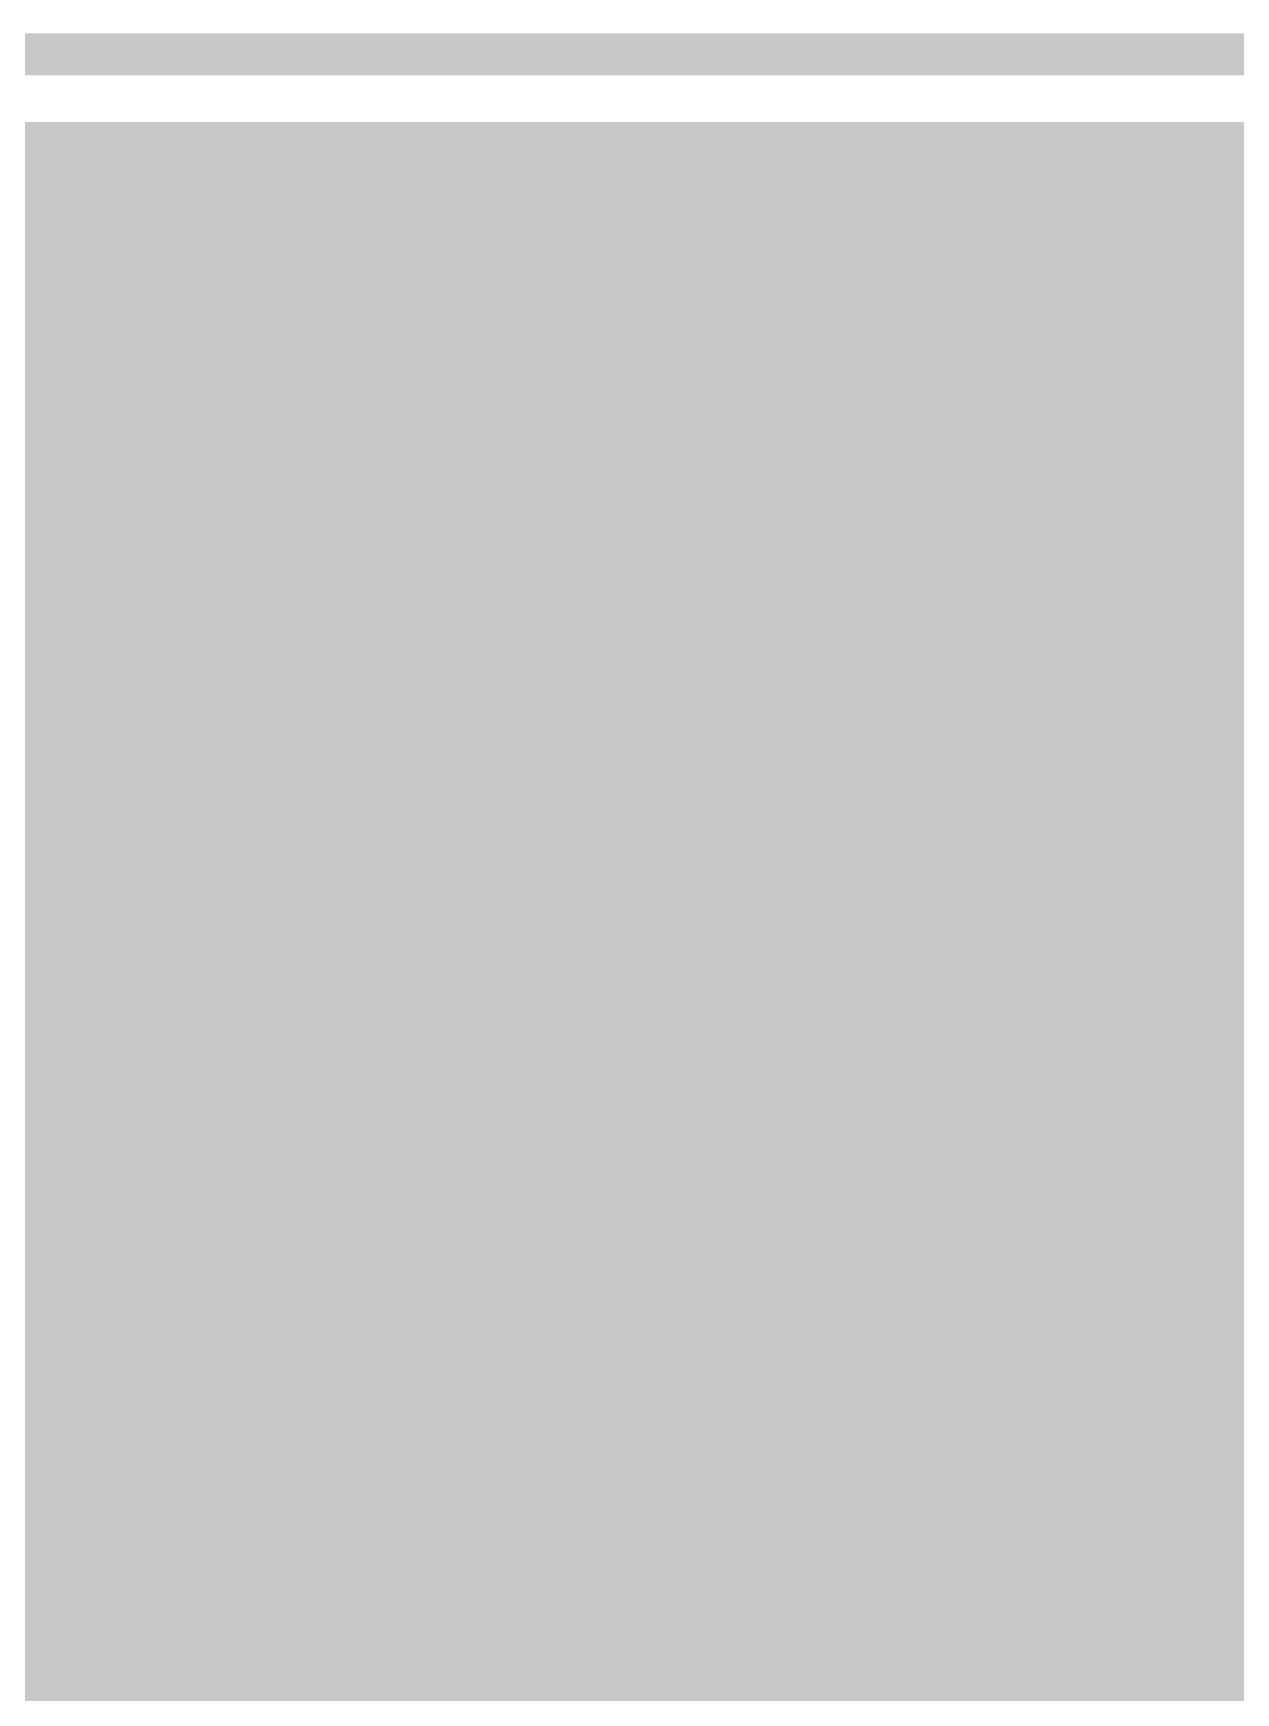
# Model space of a CAD drawing. Extents: x -7 to 100, y -42 to 30.
# Drawn here: x 18.36 to 25.62, y 20.1 to 30.13 of the extents above; entities that cross this region are included whole.
import ezdxf

# ---------------------------------------------------------------- set-up
doc = ezdxf.new("R2010")
doc.units = 0
doc.header["$MEASUREMENT"] = 0
doc.layers.get('0').update_dxf_attribs({"linetype": 'CONTINUOUS'})
for name, color, linetype in [('22-315-0_BOT', 7, 'CONTINUOUS'), ('22-315-0_DRD', 7, 'CONTINUOUS'), ('22-315-0_GND', 6, 'CONTINUOUS'), ('22-315-0_IN1', 4, 'CONTINUOUS'), ('22-315-0_SMB', 3, 'CONTINUOUS'), ('22-315-0_SMT', 5, 'CONTINUOUS'), ('22-315-0_SPB', 10, 'CONTINUOUS'), ('22-315-0_SPT', 14, 'CONTINUOUS'), ('22-315-0_SSB', 9, 'CONTINUOUS'), ('22-315-0_SST', 12, 'CONTINUOUS'), ('22-315-0_TOP', 11, 'CONTINUOUS'), ('THRUHOLE_TAP', 15, 'CONTINUOUS')]:
    doc.layers.add(name, color=color, linetype=linetype)

# ---------------------------------------------------------------- blocks, each defined once
blk = doc.blocks.new('ROUND_56')
at = {"const_width": 0.35052}
blk.add_lwpolyline([(-0.17526, 0, 1), (0.17526, 0, 1)], format="xyb", close=True, dxfattribs=at)
blk = doc.blocks.new('RECTANGLE_12')
blk.add_solid([(0.635, 0.508), (0.635, -0.508), (-0.635, 0.508), (-0.635, -0.508)])
blk = doc.blocks.new('ROUND_80')
at = {"const_width": 0.0635}
blk.add_lwpolyline([(-0.03175, 0, 1), (0.03175, 0, 1)], format="xyb", close=True, dxfattribs=at)
blk = doc.blocks.new('ROUND_62')
at = {"const_width": 0.35052}
blk.add_lwpolyline([(-0.17526, 0, 1), (0.17526, 0, 1)], format="xyb", close=True, dxfattribs=at)
blk = doc.blocks.new('RECTANGLE_1')
blk.add_solid([(1.3462, 1.4986), (1.3462, -1.4986), (-1.3462, 1.4986), (-1.3462, -1.4986)])
blk = doc.blocks.new('RECTANGLE_5')
blk.add_solid([(0.508, 0.9017), (0.508, -0.9017), (-0.508, 0.9017), (-0.508, -0.9017)])
blk = doc.blocks.new('SQUARE_10')
blk.add_solid([(0.4699, 0.4699), (0.4699, -0.4699), (-0.4699, 0.4699), (-0.4699, -0.4699)])
blk = doc.blocks.new('RECTANGLE_13')
blk.add_solid([(0.5461, 0.8255), (0.5461, -0.8255), (-0.5461, 0.8255), (-0.5461, -0.8255)])
blk = doc.blocks.new('RECTANGLE_29')
blk.add_solid([(0.99949, 0.59944), (0.99949, -0.59944), (-0.99949, 0.59944), (-0.99949, -0.59944)])
blk = doc.blocks.new('ROUND_83')
at = {"const_width": 0.10033}
blk.add_lwpolyline([(-0.050164, 0, 1), (0.050164, 0, 1)], format="xyb", close=True, dxfattribs=at)

msp = doc.modelspace()

# ---------------------------------------------------------------- linework, layer by layer
at = {"layer": '22-315-0_BOT'}
for points, const_width in [([(51.41976, 29.464), (5.99948, 29.464)], 0.254), ([(18.2626, 29.464), (18.2626, 24.72944)], 0.254), ([(18.4912, 29.464), (18.4912, 24.50084)], 0.254), ([(18.7198, 29.464), (18.7198, 24.27224)], 0.254), ([(18.9484, 29.464), (18.9484, 24.04364)], 0.254), ([(19.177, 29.464), (19.177, 28.47594)], 0.254), ([(19.4056, 29.464), (19.4056, 28.47594)], 0.254), ([(19.6342, 29.464), (19.6342, 28.47594)], 0.254), ([(19.8628, 29.464), (19.8628, 28.47594)], 0.254), ([(20.0914, 29.464), (20.0914, 28.47594)], 0.254), ([(20.32, 29.464), (20.32, 28.47594)], 0.254), ([(20.5486, 29.464), (20.5486, 28.47594)], 0.254), ([(20.7772, 29.464), (20.7772, 28.47594)], 0.254), ([(21.0058, 29.464), (21.0058, 28.47594)], 0.254), ([(21.2344, 29.464), (21.2344, 28.47594)], 0.254), ([(21.463, 29.464), (21.463, 28.47594)], 0.254), ([(21.6916, 29.464), (21.6916, 28.47594)], 0.254), ([(21.9202, 29.464), (21.9202, 28.47594)], 0.254), ([(22.1488, 29.464), (22.1488, 28.47594)], 0.254), ([(22.3774, 29.464), (22.3774, 28.47594)], 0.254), ([(22.606, 29.464), (22.606, 28.47594)], 0.254), ([(22.8346, 29.464), (22.8346, 28.47594)], 0.254), ([(23.0632, 29.464), (23.0632, 28.47594)], 0.254), ([(23.2918, 29.464), (23.2918, 28.47594)], 0.254), ([(23.5204, 29.464), (23.5204, 28.47594)], 0.254), ([(23.749, 29.464), (23.749, 28.47594)], 0.254), ([(23.9776, 29.464), (23.9776, 28.47594)], 0.254), ([(24.2062, 29.464), (24.2062, 28.47594)], 0.254), ([(24.4348, 29.464), (24.4348, 28.47594)], 0.254), ([(24.6634, 29.464), (24.6634, 28.47594)], 0.254), ([(24.892, 29.464), (24.892, 28.47594)], 0.254), ([(25.1206, 29.464), (25.1206, 28.47594)], 0.254), ([(25.3492, 29.464), (25.3492, 28.47594)], 0.254), ([(25.5778, 29.464), (25.5778, 28.47594)], 0.254), ([(51.32578, 29.4132), (6.08584, 29.4132)], 0.254), ([(51.08956, 29.1846), (6.41858, 29.1846)], 0.254), ([(14.0081, 28.98394), (21.12264, 21.8694)], 0.254), ([(50.86096, 28.956), (14.03604, 28.956)], 0.254), ([(-3.302, 16.891), (-3.302, 18.669), (-1.27, 20.701), (5.715, 20.701), (9.271, 24.257), (9.271, 27.559), (10.414, 28.702), (13.716, 28.702), (20.955, 21.463), (25.654, 21.463), (26.67, 20.447), (26.67, 20.193), (27.178, 19.685), (28.829, 19.685), (29.464, 20.32), (32.004, 20.32), (33.02, 21.336), (39.878, 21.336), (40.513, 20.701)], 0.2032), ([(50.63236, 28.7274), (14.26464, 28.7274)], 0.254), ([(50.40376, 28.4988), (14.49324, 28.4988)], 0.254), ([(26.72842, 28.47594), (19.06016, 28.47594), (19.06016, 26.52776)], 0.254), ([(19.06016, 28.2702), (14.72184, 28.2702)], 0.254), ([(22.36216, 26.90876), (22.36216, 28.09494), (22.49932, 27.89682)], 0.1524), ([(19.06016, 28.0416), (14.95044, 28.0416)], 0.254), ([(19.78914, 26.90876), (19.9263, 27.10688), (19.99488, 27.305), (19.99488, 27.6987), (19.9263, 27.89682), (19.78914, 28.09494), (19.64944, 28.09494), (19.51228, 27.89682), (19.44116, 27.6987), (19.44116, 27.305), (19.51228, 27.10688), (19.64944, 26.90876), (19.78914, 26.90876)], 0.1524), ([(21.84908, 27.10688), (21.7805, 26.90876), (21.36648, 26.90876), (21.29536, 27.10688), (21.29536, 27.50312), (21.43506, 27.6987), (21.84908, 27.6987), (21.84908, 28.09494), (21.29536, 28.09494)], 0.1524), ([(23.56612, 27.10688), (23.42642, 26.90876), (23.14956, 26.90876), (23.0124, 27.10688), (23.0124, 27.305), (23.28926, 27.6987), (23.0124, 28.09494), (23.56612, 28.09494)], 0.1524), ([(24.8666, 26.90876), (25.42032, 26.90876), (24.8666, 27.6987), (24.8666, 27.89682), (24.93518, 28.09494), (25.35174, 28.09494), (25.42032, 27.89682)], 0.1524), ([(19.06016, 27.813), (15.17904, 27.813)], 0.254), ([(19.06016, 27.5844), (15.40764, 27.5844)], 0.254), ([(20.36826, 27.50312), (20.92198, 27.50312)], 0.1524), ([(23.9395, 27.50312), (24.49322, 27.50312)], 0.1524), ([(19.06016, 27.3558), (15.63624, 27.3558)], 0.254), ([(19.558, 11.43), (18.669, 11.43), (18.669, 21.971), (13.462, 27.178), (13.462, 27.27198), (13.42898, 27.305)], 0.3048), ([(14.50848, 27.33294), (20.66798, 21.17598)], 0.254), ([(19.06016, 27.1272), (15.86484, 27.1272)], 0.254), ([(14.41704, 26.86812), (18.99158, 22.29358)], 0.254), ([(19.06016, 26.8986), (16.09344, 26.8986)], 0.254), ([(22.22246, 26.90876), (22.49932, 26.90876)], 0.1524), ([(19.06016, 26.67), (16.32204, 26.67)], 0.254), ([(29.6672, 26.4414), (16.55064, 26.4414)], 0.254), ([(26.72842, 26.52776), (19.06016, 26.52776)], 0.254), ([(19.177, 26.52776), (19.177, 23.81504)], 0.254), ([(19.4056, 26.52776), (19.4056, 23.58644)], 0.254), ([(19.6342, 26.52776), (19.6342, 23.35784)], 0.254), ([(19.8628, 26.52776), (19.8628, 23.12924)], 0.254), ([(20.0914, 26.52776), (20.0914, 22.90064)], 0.254), ([(20.32, 26.52776), (20.32, 22.67204)], 0.254), ([(20.5486, 26.52776), (20.5486, 22.44344)], 0.254), ([(20.7772, 26.52776), (20.7772, 22.21484)], 0.254), ([(21.0058, 26.52776), (21.0058, 21.98624)], 0.254), ([(21.2344, 26.52776), (21.2344, 21.8694)], 0.254), ([(21.463, 26.52776), (21.463, 21.8694)], 0.254), ([(21.6916, 26.52776), (21.6916, 21.8694)], 0.254), ([(21.9202, 26.52776), (21.9202, 21.8694)], 0.254), ([(22.1488, 26.52776), (22.1488, 21.8694)], 0.254), ([(22.3774, 26.52776), (22.3774, 21.8694)], 0.254), ([(22.606, 26.52776), (22.606, 21.8694)], 0.254), ([(22.8346, 26.52776), (22.8346, 21.8694)], 0.254), ([(23.0632, 26.52776), (23.0632, 21.8694)], 0.254), ([(23.2918, 26.52776), (23.2918, 21.8694)], 0.254), ([(23.5204, 26.52776), (23.5204, 21.8694)], 0.254), ([(23.749, 26.52776), (23.749, 21.8694)], 0.254), ([(23.9776, 26.52776), (23.9776, 21.8694)], 0.254), ([(24.2062, 26.52776), (24.2062, 21.8694)], 0.254), ([(24.4348, 26.52776), (24.4348, 21.8694)], 0.254), ([(24.6634, 26.52776), (24.6634, 24.9682)], 0.254), ([(24.892, 26.52776), (24.892, 24.9682)], 0.254), ([(25.1206, 26.52776), (25.1206, 24.9682)], 0.254), ([(25.3492, 26.52776), (25.3492, 24.9682)], 0.254), ([(25.5778, 26.52776), (25.5778, 24.9682)], 0.254), ([(29.6672, 26.2128), (16.77924, 26.2128)], 0.254), ([(29.6672, 25.9842), (17.00784, 25.9842)], 0.254), ([(26.8478, 25.7556), (17.23644, 25.7556)], 0.254), ([(26.8478, 25.527), (17.46504, 25.527)], 0.254), ([(26.8478, 25.2984), (17.69364, 25.2984)], 0.254), ([(26.8478, 25.0698), (17.92224, 25.0698)], 0.254), ([(24.5618, 24.9682), (24.5618, 23.2918)], 0.254), ([(26.4922, 24.9682), (24.5618, 24.9682)], 0.254), ([(24.5618, 24.8412), (18.15084, 24.8412)], 0.254), ([(24.5618, 24.6126), (18.37944, 24.6126)], 0.254), ([(24.5618, 24.384), (18.60804, 24.384)], 0.254), ([(27.813, 20.701), (27.305, 20.701), (25.527, 22.479), (25.527, 24.13)], 0.635), ([(24.5618, 24.1554), (18.83664, 24.1554)], 0.254), ([(24.5618, 23.9268), (19.06524, 23.9268)], 0.254), ([(24.5618, 23.6982), (19.29384, 23.6982)], 0.254), ([(18.2626, 23.58136), (18.2626, 23.02256)], 0.254), ([(18.37436, 23.4696), (17.81556, 23.4696)], 0.254), ([(24.5618, 23.4696), (19.52244, 23.4696)], 0.254), ([(18.4912, 23.35276), (18.4912, 22.79396)], 0.254), ([(18.60296, 23.241), (18.04416, 23.241)], 0.254), ([(24.9047, 23.241), (19.75104, 23.241)], 0.254), ([(24.9047, 23.2918), (24.5618, 23.2918)], 0.254), ([(24.6634, 23.2918), (24.6634, 21.8694)], 0.254), ([(24.892, 23.2918), (24.892, 21.8694)], 0.254), ([(24.9047, 23.2918), (24.9047, 22.479)], 0.254), ([(18.7198, 23.12416), (18.7198, 22.56536)], 0.254), ([(18.83156, 23.0124), (18.27276, 23.0124)], 0.254), ([(24.9047, 23.0124), (19.97964, 23.0124)], 0.254), ([(18.9484, 22.89556), (18.9484, 22.33676)], 0.254), ([(19.06016, 22.7838), (18.50136, 22.7838)], 0.254), ([(24.9047, 22.7838), (20.20824, 22.7838)], 0.254), ([(19.177, 22.66696), (19.177, 20.27428)], 0.254), ([(19.28876, 22.5552), (18.72996, 22.5552)], 0.254), ([(24.9047, 22.5552), (20.43684, 22.5552)], 0.254), ([(19.4056, 22.43836), (19.4056, 20.27428)], 0.254), ([(19.51736, 22.3266), (18.95856, 22.3266)], 0.254), ([(24.92248, 22.3266), (20.66544, 22.3266)], 0.254), ([(19.6342, 22.20976), (19.6342, 20.27428)], 0.254), ([(19.74596, 22.098), (19.10842, 22.098)], 0.254), ([(25.03424, 22.098), (20.89404, 22.098)], 0.254), ([(25.08758, 22.03958), (25.25522, 21.8694)], 0.254), ([(19.1262, 21.971), (19.1262, 20.27428)], 0.254), ([(19.8628, 21.98116), (19.8628, 20.27428)], 0.254), ([(25.1206, 22.00402), (25.1206, 21.8694)], 0.254), ([(19.97456, 21.8694), (19.1262, 21.8694)], 0.254), ([(25.25522, 21.8694), (21.12264, 21.8694)], 0.254), ([(20.0914, 21.75256), (20.0914, 20.27428)], 0.254), ([(20.20316, 21.6408), (19.1262, 21.6408)], 0.254), ([(20.32, 21.52396), (20.32, 20.27428)], 0.254), ([(20.43176, 21.4122), (19.1262, 21.4122)], 0.254), ([(19.685, 19.431), (19.685, 21.082), (19.558, 21.209)], 0.635), ([(19.685, 19.431), (19.685, 21.082), (19.558, 21.209), (19.685, 21.082), (19.685, 19.431)], 0.635), ([(20.5486, 21.29536), (20.5486, 20.27428)], 0.254), ([(20.66036, 21.1836), (19.1262, 21.1836)], 0.254), ([(20.7772, 21.09724), (20.7772, 16.32204)], 0.254), ([(25.48636, 21.0566), (20.955, 21.0566)], 0.254), ([(21.0058, 21.0566), (21.0058, 16.55064)], 0.254), ([(21.2344, 21.0566), (21.2344, 16.77924)], 0.254), ([(21.463, 21.0566), (21.463, 17.00784)], 0.254), ([(21.6916, 21.0566), (21.6916, 17.23644)], 0.254), ([(21.9202, 21.0566), (21.9202, 17.46504)], 0.254), ([(22.1488, 21.0566), (22.1488, 17.69364)], 0.254), ([(22.3774, 21.0566), (22.3774, 17.92224)], 0.254), ([(22.606, 21.0566), (22.606, 18.15084)], 0.254), ([(22.8346, 21.0566), (22.8346, 18.37944)], 0.254), ([(23.0632, 21.0566), (23.0632, 18.60804)], 0.254), ([(23.2918, 21.0566), (23.2918, 18.83664)], 0.254), ([(23.5204, 21.0566), (23.5204, 19.06524)], 0.254), ([(23.749, 21.0566), (23.749, 19.29384)], 0.254), ([(23.9776, 21.0566), (23.9776, 19.52244)], 0.254), ([(24.2062, 21.0566), (24.2062, 19.75104)], 0.254), ([(24.4348, 21.0566), (24.4348, 19.97964)], 0.254), ([(24.6634, 21.0566), (24.6634, 20.5232)], 0.254), ([(24.892, 21.0566), (24.892, 20.5232)], 0.254), ([(25.1206, 21.0566), (25.1206, 20.5232)], 0.254), ([(25.3492, 21.0566), (25.3492, 20.5232)], 0.254), ([(25.48636, 21.0566), (26.01976, 20.5232)], 0.254), ([(25.58796, 20.955), (19.1262, 20.955)], 0.254), ([(25.5778, 20.96516), (25.5778, 20.5232)], 0.254), ([(25.81656, 20.7264), (19.1262, 20.7264)], 0.254), ([(24.5618, 20.5232), (24.5618, 20.10664)], 0.254), ([(26.01976, 20.5232), (24.5618, 20.5232)], 0.254), ([(24.5618, 20.4978), (19.1262, 20.4978)], 0.254), ([(20.65274, 20.27428), (19.1262, 20.27428)], 0.254), ([(24.5618, 20.2692), (19.1262, 20.2692)], 0.254), ([(19.685, 20.27428), (19.685, 19.431)], 0.254), ([(20.65274, 20.27428), (20.65274, 18.58772)], 0.254), ([(24.5618, 20.10664), (20.52066, 16.0655)], 0.254), ([(24.49322, 20.0406), (20.65274, 20.0406)], 0.254)]:
    msp.add_lwpolyline(points, dxfattribs=dict(at, const_width=const_width))
at = {"layer": '22-315-0_BOT', "const_width": 0.254}
for points in [[(24.9047, 22.479, 0.1989124), (25.08697, 22.03897)], [(24.9047, 22.479, 0.1989124), (25.08697, 22.03897)], [(19.1262, 21.971, 0.1989124), (18.99229, 22.29429)], [(20.66798, 21.17598, 0.1989124), (20.955, 21.05709)]]:
    msp.add_lwpolyline(points, format="xyb", dxfattribs=at)
at = {"layer": '22-315-0_DRD', "const_width": 0.254}
for points in [[(0, 0), (-7.00024, 0), (-7.00024, 29.99994), (99.9998, 29.99994), (99.9998, 0), (0, 0)], [(19.431, 25.908), (18.161, 25.908)], [(19.431, 25.908), (18.161, 25.908)], [(18.796, 25.908), (18.796, 24.638)], [(18.796, 25.908), (18.796, 24.638)], [(19.431, 24.638), (19.431, 25.908)], [(19.431, 24.638), (19.431, 25.908)], [(19.431, 25.273), (18.161, 25.273)], [(19.431, 25.273), (18.161, 25.273)], [(22.86, 25.019), (22.86, 23.749)], [(24.13, 25.019), (22.86, 25.019)], [(22.86, 25.019), (22.86, 23.749)], [(24.13, 25.019), (22.86, 25.019)], [(23.495, 25.019), (23.495, 23.749)], [(23.495, 25.019), (23.495, 23.749)], [(24.13, 23.749), (24.13, 25.019)], [(24.13, 23.749), (24.13, 25.019)], [(18.161, 24.638), (19.431, 24.638)], [(18.161, 24.638), (19.431, 24.638)], [(24.13, 24.384), (22.86, 24.384)], [(24.13, 24.384), (22.86, 24.384)], [(22.86, 23.749), (24.13, 23.749)], [(22.86, 23.749), (24.13, 23.749)], [(18.923, 21.844), (18.923, 20.574)], [(20.193, 21.844), (18.923, 21.844)], [(18.923, 21.844), (18.923, 20.574)], [(20.193, 21.844), (18.923, 21.844)], [(18.923, 21.844), (18.923, 20.574)], [(20.193, 21.844), (18.923, 21.844)], [(19.558, 21.844), (19.558, 20.574)], [(19.558, 21.844), (19.558, 20.574)], [(19.558, 21.844), (19.558, 20.574)], [(20.193, 20.574), (20.193, 21.844)], [(20.193, 20.574), (20.193, 21.844)], [(20.193, 20.574), (20.193, 21.844)], [(20.193, 21.209), (18.923, 21.209)], [(20.193, 21.209), (18.923, 21.209)], [(20.193, 21.209), (18.923, 21.209)], [(18.923, 20.574), (20.193, 20.574)], [(18.923, 20.574), (20.193, 20.574)], [(18.923, 20.574), (20.193, 20.574)]]:
    msp.add_lwpolyline(points, dxfattribs=at)
at = {"layer": '22-315-0_GND', "const_width": 0.254}
msp.add_lwpolyline([(0, 0), (-7.00024, 0), (-7.00024, 29.99994), (99.9998, 29.99994), (99.9998, 0), (0, 0)], dxfattribs=at)
at = {"layer": '22-315-0_IN1', "const_width": 0.254}
for points in [[(28.6512, 29.337), (-5.969, 29.337)], [(18.2626, 29.337), (18.2626, 7.79018)], [(18.4912, 29.337), (18.4912, 7.7597)], [(18.7198, 29.337), (18.7198, 7.63778)], [(18.9484, 29.337), (18.9484, 16.42872)], [(19.177, 29.337), (19.177, 16.69288)], [(19.4056, 29.337), (19.4056, 16.79194)], [(19.6342, 29.337), (19.6342, 16.80464)], [(19.8628, 29.337), (19.8628, 16.73606)], [(20.0914, 29.337), (20.0914, 16.55064)], [(20.32, 29.337), (20.32, 12.9413)], [(20.5486, 29.337), (20.5486, 7.65556)], [(20.7772, 29.337), (20.7772, 7.76732)], [(21.0058, 29.337), (21.0058, 7.79018)], [(21.2344, 29.337), (21.2344, 7.73176)], [(21.463, 29.337), (21.463, 7.56412)], [(21.6916, 29.337), (21.6916, 5.62102)], [(21.9202, 29.337), (21.9202, 5.98678)], [(22.1488, 29.337), (22.1488, 6.1087)], [(22.3774, 29.337), (22.3774, 15.71752)], [(22.606, 29.337), (22.606, 15.86992)], [(22.8346, 29.337), (22.8346, 15.91818)], [(23.0632, 29.337), (23.0632, 15.8877)], [(23.2918, 29.337), (23.2918, 15.76578)], [(23.5204, 29.337), (23.5204, 15.40002)], [(23.749, 29.337), (23.749, 7.78002)], [(23.9776, 29.337), (23.9776, 7.69112)], [(24.2062, 29.337), (24.2062, 7.45998)], [(24.4348, 29.337), (24.4348, 0.381)], [(24.6634, 29.337), (24.6634, 0.381)], [(24.892, 29.337), (24.892, 0.381)], [(25.1206, 29.337), (25.1206, 2.28092)], [(25.3492, 29.337), (25.3492, 2.41808)], [(25.5778, 29.337), (25.5778, 2.45872)], [(28.6512, 29.1846), (-5.969, 29.1846)], [(28.6512, 28.956), (-5.969, 28.956)], [(28.6512, 28.7274), (-5.969, 28.7274)], [(28.6512, 28.4988), (-5.969, 28.4988)], [(28.6512, 28.2702), (13.91158, 28.2702)], [(28.6512, 28.0416), (14.21892, 28.0416)], [(28.6512, 27.813), (14.38148, 27.813)], [(28.6512, 27.5844), (14.47292, 27.5844)], [(28.6512, 27.3558), (14.50848, 27.3558)], [(28.6512, 27.1272), (14.49324, 27.1272)], [(28.6512, 26.8986), (14.42974, 26.8986)], [(28.6512, 26.67), (14.30274, 26.67)], [(28.6512, 26.4414), (14.07668, 26.4414)], [(28.6512, 26.2128), (12.5603, 26.2128)], [(28.6512, 25.9842), (6.07822, 25.9842)], [(28.6512, 25.7556), (6.06552, 25.7556)], [(28.6512, 25.527), (6.02488, 25.527)], [(28.6512, 25.2984), (5.95884, 25.2984)], [(28.6512, 25.0698), (5.85978, 25.0698)], [(28.6512, 24.8412), (5.7277, 24.8412)], [(28.6512, 24.6126), (5.5499, 24.6126)], [(28.6512, 24.384), (5.31114, 24.384)], [(28.6512, 24.1554), (4.96316, 24.1554)], [(28.6512, 23.9268), (4.1783, 23.9268)], [(28.6512, 23.6982), (-5.969, 23.6982)], [(28.6512, 23.4696), (-5.969, 23.4696)], [(28.6512, 23.241), (-5.969, 23.241)], [(28.6512, 23.0124), (-5.969, 23.0124)], [(28.6512, 22.7838), (-5.969, 22.7838)], [(28.6512, 22.5552), (-5.969, 22.5552)], [(28.6512, 22.3266), (-5.969, 22.3266)], [(28.6512, 22.098), (-5.969, 22.098)], [(28.6512, 21.8694), (-5.969, 21.8694)], [(28.6512, 21.6408), (-5.969, 21.6408)], [(28.6512, 21.4122), (-5.969, 21.4122)], [(28.6512, 21.1836), (-5.969, 21.1836)], [(28.6512, 20.955), (-5.969, 20.955)], [(28.6512, 20.7264), (-5.969, 20.7264)], [(28.6512, 20.4978), (-5.969, 20.4978)], [(28.6512, 20.2692), (-5.969, 20.2692)], [(28.6512, 20.0406), (-5.969, 20.0406)]]:
    msp.add_lwpolyline(points, dxfattribs=at)
at = {"layer": '22-315-0_SMB', "const_width": 0.1524}
for points in [[(22.36216, 26.90876), (22.36216, 28.09494), (22.49932, 27.89682)], [(19.78914, 26.90876), (19.9263, 27.10688), (19.99488, 27.305), (19.99488, 27.6987), (19.9263, 27.89682), (19.78914, 28.09494), (19.64944, 28.09494), (19.51228, 27.89682), (19.44116, 27.6987), (19.44116, 27.305), (19.51228, 27.10688), (19.64944, 26.90876), (19.78914, 26.90876)], [(21.84908, 27.10688), (21.7805, 26.90876), (21.36648, 26.90876), (21.29536, 27.10688), (21.29536, 27.50312), (21.43506, 27.6987), (21.84908, 27.6987), (21.84908, 28.09494), (21.29536, 28.09494)], [(23.56612, 27.10688), (23.42642, 26.90876), (23.14956, 26.90876), (23.0124, 27.10688), (23.0124, 27.305), (23.28926, 27.6987), (23.0124, 28.09494), (23.56612, 28.09494)], [(24.8666, 26.90876), (25.42032, 26.90876), (24.8666, 27.6987), (24.8666, 27.89682), (24.93518, 28.09494), (25.35174, 28.09494), (25.42032, 27.89682)], [(20.36826, 27.50312), (20.92198, 27.50312)], [(23.9395, 27.50312), (24.49322, 27.50312)], [(22.22246, 26.90876), (22.49932, 26.90876)]]:
    msp.add_lwpolyline(points, dxfattribs=at)
at = {"layer": '22-315-0_SSB', "const_width": 0.1524}
for points in [[(28.956, 26.162), (28.956, 22.098), (24.384, 22.098), (24.384, 23.876), (24.638, 24.13), (24.384, 24.384), (24.384, 26.162), (28.956, 26.162)], [(23.04796, 23.38324), (23.04796, 23.14702)], [(23.04796, 23.2664), (24.06396, 23.2664), (23.89378, 23.14702)], [(23.38578, 22.4282), (23.04796, 22.66442)], [(23.21814, 22.18944), (23.04796, 22.2504), (23.04796, 22.48662), (23.21814, 22.54504), (23.38578, 22.66442), (23.89378, 22.66442), (24.06396, 22.606), (24.06396, 22.2504), (23.89378, 22.18944), (23.21814, 22.18944)], [(20.07616, 21.53666), (20.24634, 21.59762), (20.24634, 21.95322), (20.07616, 22.01164), (19.40052, 22.01164), (19.23034, 21.95322), (19.23034, 21.59762), (19.40052, 21.53666)], [(28.956, 21.717), (28.956, 17.653), (24.384, 17.653), (24.384, 19.431), (24.638, 19.685), (24.384, 19.939), (24.384, 21.717), (28.956, 21.717)], [(20.07616, 21.17344), (20.24634, 21.11502), (20.24634, 20.75942), (20.07616, 20.69846), (19.73834, 20.69846), (19.56816, 20.81784), (19.56816, 21.17344), (19.23034, 21.17344), (19.23034, 20.69846)], [(20.574, 20.193), (20.574, 16.637), (18.796, 16.637), (18.796, 20.193), (20.574, 20.193)]]:
    msp.add_lwpolyline(points, dxfattribs=at)
at = {"layer": '22-315-0_SST', "const_width": 0.1524}
for points in [[(26.162, 25.019), (20.828, 25.019), (20.828, 28.321), (26.162, 28.321), (26.162, 25.019)], [(19.7358, 27.45486), (19.7358, 27.81046), (19.90598, 27.86888), (20.07362, 27.86888), (20.2438, 27.81046), (20.2438, 27.45486), (20.07362, 27.39644), (19.90598, 27.39644), (19.2278, 27.63266)], [(19.90598, 27.03068), (19.90598, 26.55824), (19.2278, 26.79446), (19.2278, 26.91384), (20.2438, 26.91384)], [(20.07362, 26.19248), (20.2438, 26.13406), (20.2438, 25.77846), (20.07362, 25.72004), (19.39798, 25.72004), (19.2278, 25.77846), (19.2278, 26.13406), (19.39798, 26.19248)], [(19.812, 24.892), (19.812, 22.098), (14.478, 22.098), (14.478, 24.892), (19.812, 24.892)], [(31.06928, 24.58974), (22.27072, 24.58974)], [(22.07006, 24.38908), (22.07006, 18.79092)], [(21.25218, 23.8252), (21.41982, 23.88362), (21.41982, 24.23922), (21.25218, 24.30018), (20.91182, 24.30018), (20.74418, 24.1808), (20.74418, 23.8252), (20.40382, 23.8252), (20.40382, 24.30018)], [(21.41982, 23.46198), (21.41982, 23.04542), (20.40382, 23.04542)], [(19.14906, 21.68144), (19.14906, 20.78736)], [(19.28622, 21.68398), (19.28622, 20.78228)], [(19.0119, 21.63318), (19.0119, 20.83308)], [(19.42338, 21.64334), (19.42338, 20.82292)], [(18.87474, 21.52142), (18.87474, 20.94738)], [(19.53514, 21.56714), (18.91792, 21.56714)], [(19.56054, 21.54174), (19.56054, 20.92452)], [(19.63674, 21.42998), (18.81632, 21.42998)], [(19.67738, 21.29282), (18.77568, 21.29282)], [(19.67484, 21.15566), (18.78076, 21.15566)], [(19.62658, 21.0185), (18.82648, 21.0185)], [(19.51482, 20.88134), (18.94078, 20.88134)], [(21.63572, 20.2184), (20.61972, 20.574), (20.61972, 20.09902)]]:
    msp.add_lwpolyline(points, dxfattribs=at)
for points in [[(22.27072, 24.58974, 0.4142136), (22.07006, 24.38908)], [(19.2278, 21.68906, 0.4142136), (18.77314, 21.2344)], [(19.68246, 21.2344, 0.4142136), (19.2278, 21.68906)], [(18.77314, 21.2344, 0.4142136), (19.2278, 20.77974)], [(19.2278, 20.77974, 0.4142136), (19.68246, 21.2344)]]:
    msp.add_lwpolyline(points, format="xyb", dxfattribs=at)
at = {"layer": '22-315-0_TOP'}
for points, const_width in [([(21.78304, 29.464), (5.99948, 29.464)], 0.254), ([(18.46072, 29.464), (18.46072, 24.7777)], 0.254), ([(18.68932, 29.464), (18.68932, 24.7777)], 0.254), ([(18.91792, 29.464), (18.91792, 24.7777)], 0.254), ([(19.14652, 29.464), (19.14652, 24.7777)], 0.254), ([(19.37512, 29.464), (19.37512, 24.7777)], 0.254), ([(19.60372, 29.464), (19.60372, 24.7777)], 0.254), ([(19.83232, 29.464), (19.83232, 24.94026)], 0.254), ([(20.06092, 29.464), (20.06092, 25.32888)], 0.254), ([(20.28952, 29.464), (20.28952, 25.55748)], 0.254), ([(20.51812, 29.464), (20.51812, 25.78608)], 0.254), ([(20.74672, 29.464), (20.74672, 26.01468)], 0.254), ([(20.97532, 29.464), (20.97532, 27.8765)], 0.254), ([(21.20392, 29.464), (21.20392, 28.88488)], 0.254), ([(21.78304, 29.464), (21.23186, 28.91536)], 0.254), ([(21.43252, 29.464), (21.43252, 29.11348)], 0.254), ([(21.66112, 29.464), (21.66112, 29.34208)], 0.254), ([(21.73224, 29.4132), (6.08584, 29.4132)], 0.254), ([(21.7678, 26.67), (21.7678, 28.3718), (22.479, 29.083), (87.376, 29.083), (89.42578, 27.03322), (89.42578, 26.67), (90.06078, 26.035)], 0.762), ([(21.50364, 29.1846), (6.41858, 29.1846)], 0.254), ([(21.27504, 28.956), (6.69544, 28.956)], 0.254), ([(21.0947, 28.7274), (6.92658, 28.7274)], 0.254), ([(21.01596, 28.4988), (7.12216, 28.4988)], 0.254), ([(21.0058, 28.3718), (21.0058, 27.8765)], 0.254), ([(21.0058, 28.2702), (14.01826, 28.2702)], 0.254), ([(28.3591, 28.321), (24.3459, 28.321)], 0.254), ([(24.3459, 28.321), (24.3459, 27.8765)], 0.254), ([(28.3591, 28.2702), (24.3459, 28.2702)], 0.254), ([(24.40432, 28.321), (24.40432, 27.8765)], 0.254), ([(24.63292, 28.321), (24.63292, 27.8765)], 0.254), ([(24.86152, 28.321), (24.86152, 27.8765)], 0.254), ([(25.09012, 28.321), (25.09012, 27.8765)], 0.254), ([(25.31872, 28.321), (25.31872, 27.8765)], 0.254), ([(25.54732, 28.321), (25.54732, 27.8765)], 0.254), ([(21.0058, 28.0416), (14.2875, 28.0416)], 0.254), ([(28.3591, 28.0416), (24.3459, 28.0416)], 0.254), ([(21.0058, 27.8765), (20.8407, 27.8765)], 0.254), ([(20.8407, 27.8765), (20.8407, 26.10866)], 0.254), ([(23.495, 27.6479), (23.495, 25.6921)], 0.762), ([(26.1493, 27.8765), (24.3459, 27.8765)], 0.254), ([(20.8407, 27.813), (14.4399, 27.813)], 0.254), ([(23.495, 26.797), (23.495, 27.6479)], 0.254), ([(20.8407, 27.5844), (14.52372, 27.5844)], 0.254), ([(20.8407, 27.3558), (14.55928, 27.3558)], 0.254), ([(20.8407, 27.1272), (14.54658, 27.1272)], 0.254), ([(20.8407, 26.8986), (14.48308, 26.8986)], 0.254), ([(21.7678, 26.67), (21.7678, 25.9588), (20.574, 24.765), (20.574, 19.558), (20.066, 19.05), (19.685, 19.05), (18.40484, 19.05)], 0.762), ([(22.94382, 22.86), (24.257, 22.86), (25.2222, 23.8252), (25.2222, 26.67)], 0.762), ([(22.6949, 26.797), (22.6949, 26.543)], 0.254), ([(24.2951, 26.797), (22.6949, 26.797)], 0.254), ([(22.80412, 26.797), (22.80412, 26.543)], 0.254), ([(23.03272, 26.797), (23.03272, 26.543)], 0.254), ([(23.26132, 26.797), (23.26132, 26.543)], 0.254), ([(23.48992, 26.797), (23.48992, 26.543)], 0.254), ([(23.71852, 26.797), (23.71852, 26.543)], 0.254), ([(23.94712, 26.797), (23.94712, 26.543)], 0.254), ([(24.17572, 26.797), (24.17572, 26.543)], 0.254), ([(24.2951, 26.797), (24.2951, 26.543)], 0.254), ([(20.8407, 26.67), (14.3637, 26.67)], 0.254), ([(24.2951, 26.67), (22.6949, 26.67)], 0.254), ([(24.2951, 26.543), (22.6949, 26.543)], 0.254), ([(23.495, 26.543), (23.495, 25.6921)], 0.254), ([(20.8407, 26.4414), (14.15796, 26.4414)], 0.254), ([(20.8407, 26.2128), (14.12748, 26.2128)], 0.254), ([(20.8407, 26.10866), (20.03806, 25.30856)], 0.254), ([(20.71624, 25.9842), (14.12748, 25.9842)], 0.254), ([(20.48764, 25.7556), (14.12748, 25.7556)], 0.254), ([(23.495, 24.8412), (23.495, 25.6921)], 0.254), ([(23.495, 24.384), (23.495, 25.6921)], 0.2032), ([(23.495, 24.384), (23.495, 25.6921)], 0.2032), ([(20.25904, 25.527), (14.12748, 25.527)], 0.254), ([(18.8214, 23.495), (18.8214, 25.2476), (18.796, 25.273), (18.8214, 25.2476), (18.8214, 23.495)], 0.635), ([(22.30628, 25.42032), (22.34653, 25.46383)], 0.254), ([(22.30628, 25.42032), (22.34653, 25.46383)], 0.254), ([(22.6441, 25.4635), (22.34692, 25.4635)], 0.254), ([(22.34692, 25.4635), (22.34692, 23.84044)], 0.254), ([(22.57552, 25.4635), (22.57552, 23.84044)], 0.254), ([(22.6441, 25.4635), (22.6441, 24.8412)], 0.254), ([(24.3459, 25.4635), (24.3459, 24.8412)], 0.254), ([(24.4602, 25.4635), (24.3459, 25.4635)], 0.254), ([(24.40432, 25.4635), (24.40432, 24.08428)], 0.254), ([(24.4602, 25.4635), (24.4602, 24.14016)], 0.254), ([(22.30628, 25.42032), (21.336, 24.45004)], 0.254), ([(20.03044, 25.2984), (14.12748, 25.2984)], 0.254), ([(22.11832, 25.23236), (22.11832, 23.84044)], 0.254), ([(22.6441, 25.2984), (22.18436, 25.2984)], 0.254), ([(24.4602, 25.2984), (24.3459, 25.2984)], 0.254), ([(19.8755, 25.0698), (14.12748, 25.0698)], 0.254), ([(22.6441, 25.0698), (21.95576, 25.0698)], 0.254), ([(24.4602, 25.0698), (24.3459, 25.0698)], 0.254), ([(21.88972, 25.00376), (21.88972, 23.84044)], 0.254), ([(19.81454, 24.8412), (14.12748, 24.8412)], 0.254), ([(24.4602, 24.8412), (21.72716, 24.8412)], 0.254), ([(24.3459, 24.8412), (22.6441, 24.8412)], 0.254), ([(22.80412, 24.8412), (22.80412, 23.84044)], 0.254), ([(23.03272, 24.8412), (23.03272, 23.84044)], 0.254), ([(23.26132, 24.8412), (23.26132, 23.84044)], 0.254), ([(23.48992, 24.8412), (23.48992, 23.84044)], 0.254), ([(23.71852, 24.8412), (23.71852, 23.84044)], 0.254), ([(23.94712, 24.8412), (23.94712, 23.84044)], 0.254), ([(24.17572, 24.8412), (24.17572, 23.85568)], 0.254), ([(19.7104, 24.7777), (17.9324, 24.7777), (17.9324, 22.2123)], 0.254), ([(18.8214, 24.7777), (18.8214, 23.495)], 0.254), ([(19.7104, 24.7777), (19.7104, 22.2123)], 0.254), ([(19.812, 24.765), (19.812, 20.9296)], 0.254), ([(21.66112, 24.77516), (21.66112, 23.84044)], 0.254), ([(19.812, 24.6126), (19.7104, 24.6126)], 0.254), ([(21.43252, 24.54656), (21.43252, 18.58518)], 0.254), ([(24.4602, 24.6126), (21.49856, 24.6126)], 0.254), ([(21.336, 24.45004), (21.336, 19.558)], 0.254), ([(19.812, 24.384), (19.7104, 24.384)], 0.254), ([(24.4602, 24.384), (21.336, 24.384)], 0.254), ([(19.812, 24.1554), (19.7104, 24.1554)], 0.254), ([(24.4602, 24.1554), (21.336, 24.1554)], 0.254), ([(24.4602, 24.14016), (24.16048, 23.84044)], 0.254), ([(19.812, 23.9268), (19.7104, 23.9268)], 0.254), ([(24.24684, 23.9268), (21.336, 23.9268)], 0.254), ([(21.5646, 23.84044), (21.5646, 21.87956)], 0.254), ([(24.16048, 23.84044), (21.5646, 23.84044)], 0.254), ([(19.812, 23.6982), (19.7104, 23.6982)], 0.254), ([(21.5646, 23.6982), (21.336, 23.6982)], 0.254), ([(17.9324, 23.495), (18.8214, 23.495)], 0.254), ([(18.8214, 22.2123), (18.8214, 23.495)], 0.254), ([(19.812, 23.4696), (19.7104, 23.4696)], 0.254), ([(21.5646, 23.4696), (21.336, 23.4696)], 0.254), ([(19.812, 23.241), (19.7104, 23.241)], 0.254), ([(21.5646, 23.241), (21.336, 23.241)], 0.254), ([(25.76068, 23.28672), (24.80056, 22.32406)], 0.254), ([(28.38704, 23.241), (25.71496, 23.241)], 0.254), ([(25.54732, 23.07336), (25.54732, 16.9545)], 0.254), ([(19.812, 23.0124), (19.7104, 23.0124)], 0.254), ([(21.5646, 23.0124), (21.336, 23.0124)], 0.254), ([(28.61564, 23.0124), (25.48636, 23.0124)], 0.254), ([(25.31872, 22.84476), (25.31872, 16.9545)], 0.254), ([(19.812, 22.7838), (19.7104, 22.7838)], 0.254), ([(21.5646, 22.7838), (21.336, 22.7838)], 0.254), ([(28.84424, 22.7838), (25.25776, 22.7838)], 0.254), ([(19.812, 22.5552), (19.7104, 22.5552)], 0.254), ([(21.5646, 22.5552), (21.336, 22.5552)], 0.254), ([(29.03982, 22.5552), (25.02916, 22.5552)], 0.254), ([(25.09012, 22.61616), (25.09012, 16.9545)], 0.254), ([(19.812, 22.3266), (19.7104, 22.3266)], 0.254), ([(21.5646, 22.3266), (21.336, 22.3266)], 0.254), ([(29.03982, 22.3266), (24.80056, 22.3266)], 0.254), ([(24.86152, 22.38756), (24.86152, 16.98244)], 0.254), ([(19.7104, 22.2123), (17.9324, 22.2123)], 0.254), ([(18.46072, 22.2123), (18.46072, 20.9296)], 0.254), ([(18.68932, 22.2123), (18.68932, 20.9296)], 0.254), ([(18.91792, 22.2123), (18.91792, 20.9296)], 0.254), ([(19.14652, 22.2123), (19.14652, 20.9296)], 0.254), ([(19.37512, 22.2123), (19.37512, 20.9296)], 0.254), ([(19.60372, 22.2123), (19.60372, 20.9296)], 0.254), ([(24.63292, 22.19706), (24.63292, 17.21104)], 0.254), ([(19.812, 22.098), (8.22706, 22.098)], 0.254), ([(21.5646, 22.098), (21.336, 22.098)], 0.254), ([(24.32558, 22.10054), (24.32558, 21.87956)], 0.254), ([(29.03982, 22.098), (24.32558, 22.098)], 0.254), ([(24.40432, 22.1107), (24.40432, 17.43964)], 0.254), ([(19.812, 21.8694), (7.99846, 21.8694)], 0.254), ([(32.004, 21.8694), (21.336, 21.8694)], 0.254), ([(24.32558, 21.87956), (21.5646, 21.87956)], 0.254), ([(21.66112, 21.87956), (21.66112, 21.30044)], 0.254), ([(21.88972, 21.87956), (21.88972, 21.30044)], 0.254), ([(22.11832, 21.87956), (22.11832, 21.30044)], 0.254), ([(22.34692, 21.87956), (22.34692, 21.30044)], 0.254), ([(22.57552, 21.87956), (22.57552, 21.30044)], 0.254), ([(22.80412, 21.87956), (22.80412, 21.30044)], 0.254), ([(23.03272, 21.87956), (23.03272, 21.30044)], 0.254), ([(23.26132, 21.87956), (23.26132, 21.30044)], 0.254), ([(23.48992, 21.87956), (23.48992, 21.30044)], 0.254), ([(23.71852, 21.87956), (23.71852, 21.30044)], 0.254), ([(23.94712, 21.87956), (23.94712, 21.30044)], 0.254), ([(24.17572, 21.87956), (24.17572, 21.30044)], 0.254), ([(19.812, 21.6408), (7.76986, 21.6408)], 0.254), ([(31.86684, 21.6408), (21.336, 21.6408)], 0.254), ([(19.812, 21.4122), (7.54126, 21.4122)], 0.254), ([(31.63824, 21.4122), (21.336, 21.4122)], 0.254), ([(24.30018, 21.30044), (21.5392, 21.30044), (21.5392, 19.33956)], 0.254), ([(22.92096, 21.30044), (22.92096, 20.32)], 0.254), ([(24.30018, 21.30044), (24.30018, 19.33956)], 0.254), ([(19.812, 21.1836), (7.31266, 21.1836)], 0.254), ([(21.5392, 21.1836), (21.336, 21.1836)], 0.254), ([(29.03982, 21.1836), (24.30018, 21.1836)], 0.254), ([(19.812, 20.955), (7.08406, 20.955)], 0.254), ([(19.812, 20.9296), (16.67764, 20.9296)], 0.254), ([(21.5392, 20.955), (21.336, 20.955)], 0.254), ([(29.03982, 20.955), (24.30018, 20.955)], 0.254), ([(21.5392, 20.7264), (21.336, 20.7264)], 0.254), ([(29.03982, 20.7264), (24.30018, 20.7264)], 0.254), ([(21.5392, 20.4978), (21.336, 20.4978)], 0.254), ([(29.03982, 20.4978), (24.30018, 20.4978)], 0.254), ([(21.5392, 20.32), (22.92096, 20.32)], 0.254), ([(22.92096, 19.33956), (22.92096, 20.32)], 0.254), ([(24.30018, 20.32), (22.92096, 20.32)], 0.254), ([(21.5392, 20.2692), (21.336, 20.2692)], 0.254), ([(22.92096, 20.32), (22.92096, 19.177), (22.86, 19.11604)], 0.2032), ([(29.03982, 20.2692), (24.30018, 20.2692)], 0.254), ([(21.5392, 20.0406), (21.336, 20.0406)], 0.254), ([(29.03982, 20.0406), (24.30018, 20.0406)], 0.254)]:
    msp.add_lwpolyline(points, dxfattribs=dict(at, const_width=const_width))
at = {"layer": '22-315-0_TOP', "const_width": 0.254}
for points in [[(21.22932, 28.91028, 0.1989124), (21.00628, 28.3718)], [(20.03552, 25.30348, 0.1989124), (19.81248, 24.765)], [(20.03552, 25.30348, 0.1989124), (19.81248, 24.765)], [(24.32558, 22.10054, 0.1756073), (24.7962, 22.32079)], [(24.32558, 22.10054, 0.1756073), (24.7962, 22.32079)]]:
    msp.add_lwpolyline(points, format="xyb", dxfattribs=at)

# ---------------------------------------------------------------- block references
at = {"layer": '22-315-0_BOT'}
for name, p in [('ROUND_56', (18.796, 25.273)), ('ROUND_56', (23.495, 24.384)), ('RECTANGLE_12', (25.527, 24.13)), ('ROUND_56', (19.558, 21.209)), ('RECTANGLE_12', (25.527, 19.685))]:
    msp.add_blockref(name, p, dxfattribs=at)
at = {"layer": '22-315-0_GND'}
for p in [(18.796, 25.273), (23.495, 24.384), (19.558, 21.209)]:
    msp.add_blockref('ROUND_80', p, dxfattribs=at)
at = {"layer": '22-315-0_IN1'}
for p in [(18.796, 25.273), (23.495, 24.384), (19.558, 21.209)]:
    msp.add_blockref('ROUND_62', p, dxfattribs=at)
at = {"layer": '22-315-0_SMB'}
for p in [(25.527, 24.13), (25.527, 19.685)]:
    msp.add_blockref('RECTANGLE_12', p, dxfattribs=at)
at = {"layer": '22-315-0_SMT'}
for name, p in [('SQUARE_10', (23.495, 27.6479)), ('RECTANGLE_13', (21.7678, 26.67)), ('RECTANGLE_13', (25.2222, 26.67)), ('SQUARE_10', (23.495, 25.6921)), ('RECTANGLE_5', (18.8214, 23.495)), ('RECTANGLE_29', (22.94382, 22.86)), ('RECTANGLE_29', (22.92096, 20.32)), ('RECTANGLE_1', (18.40484, 19.05))]:
    msp.add_blockref(name, p, dxfattribs=at)
at = {"layer": '22-315-0_SPB'}
for p in [(25.527, 24.13), (25.527, 19.685)]:
    msp.add_blockref('RECTANGLE_12', p, dxfattribs=at)
at = {"layer": '22-315-0_SPT'}
for name, p in [('SQUARE_10', (23.495, 27.6479)), ('RECTANGLE_13', (21.7678, 26.67)), ('RECTANGLE_13', (25.2222, 26.67)), ('SQUARE_10', (23.495, 25.6921)), ('RECTANGLE_5', (18.8214, 23.495)), ('RECTANGLE_29', (22.94382, 22.86)), ('RECTANGLE_29', (22.92096, 20.32)), ('RECTANGLE_1', (18.40484, 19.05))]:
    msp.add_blockref(name, p, dxfattribs=at)
at = {"layer": '22-315-0_TOP'}
for name, p in [('SQUARE_10', (23.495, 27.6479)), ('RECTANGLE_13', (21.7678, 26.67)), ('RECTANGLE_13', (25.2222, 26.67)), ('SQUARE_10', (23.495, 25.6921)), ('ROUND_56', (18.796, 25.273)), ('ROUND_56', (23.495, 24.384)), ('RECTANGLE_5', (18.8214, 23.495)), ('RECTANGLE_29', (22.94382, 22.86)), ('ROUND_56', (19.558, 21.209)), ('RECTANGLE_29', (22.92096, 20.32)), ('RECTANGLE_1', (18.40484, 19.05))]:
    msp.add_blockref(name, p, dxfattribs=at)
at = {"layer": 'THRUHOLE_TAP'}
for p in [(18.796, 25.273), (23.495, 24.384), (19.558, 21.209)]:
    msp.add_blockref('ROUND_83', p, dxfattribs=at)

doc.saveas('drawing.dxf')
